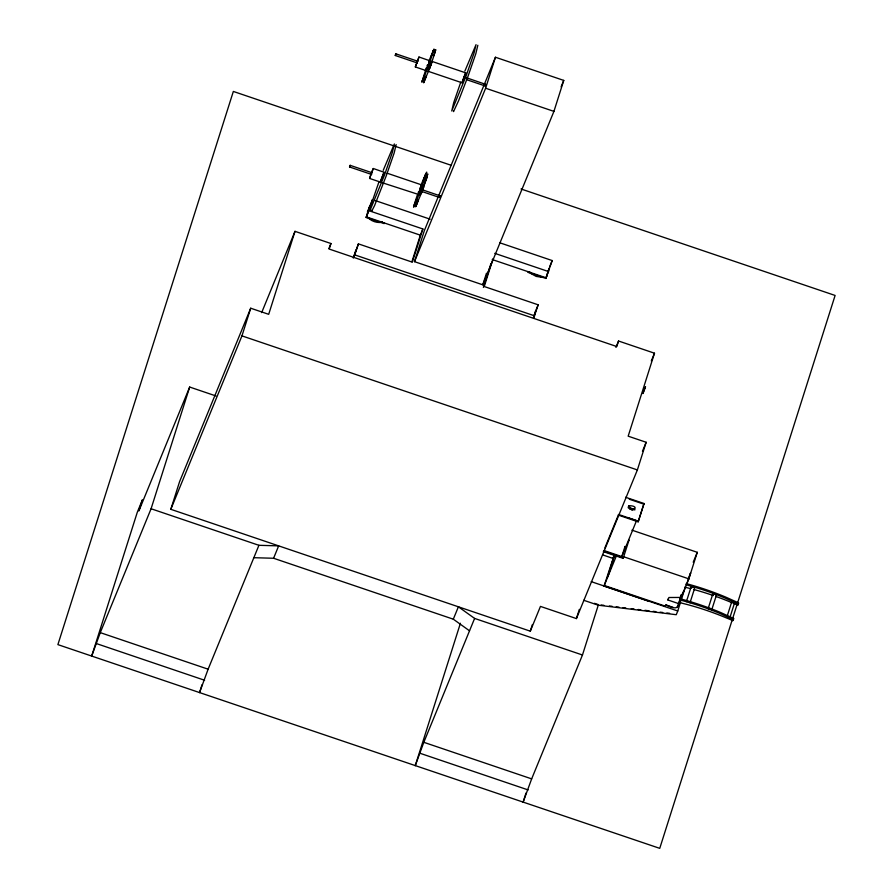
<?xml version="1.0" encoding="UTF-8"?>
<svg xmlns="http://www.w3.org/2000/svg" width="893" height="893" viewBox="0 0 893 893"><rect width="100%" height="100%" fill="white"/><g stroke="black" fill="none" stroke-linecap="round" stroke-linejoin="round"><path stroke-width="1.34" d="M689.999 602.831L694.564 588.442C694.564 586.902 689.496 586.321 691.651 588.063M711.71 609.952L716.275 595.575C716.253 594.28 711.933 593.309 713.027 594.972M729.882 617.454L727.393 616.192M729.983 617.342L734.537 602.965L732.93 601.871L731.758 602.306M371.689 174.492L349.554 166.98L349.721 166.411L350.168 165.339L372.303 172.829M417.422 63.001L395.275 55.489L395.454 54.919L395.889 53.837L418.024 61.338M373.274 168.587L369.602 178.444L380.385 182.094L384.057 172.249L373.252 168.487L371.577 172.449M418.996 57.096L415.334 66.953L426.117 70.603L428.272 65.345L429.779 60.746L418.973 56.996L415.334 66.953M423.918 81.073L423.662 82.826L430.85 65.301M418.214 194.373L382.182 182.708M422.489 191.705L439.423 197.453L440.037 195.813L421.797 189.606M466.916 79.778L485.156 85.962L485.747 84.388L463.612 76.798M380.686 180.844L380.385 182.094M431.475 61.784L430.928 63.503M420.134 188.144L420.235 187.463M417.31 195.12C401.872 241.512 440.93 136.562 420.849 185.51M427.323 175.608L427.245 175.307M189.684 387.049L138.873 510.93L142.378 499.868L137.299 512.258L91.689 656.087L100.273 632.635L151.084 508.753L189.684 387.049L215.983 395.967M170.809 509.311L179.582 481.651L250.71 308.219L268.693 314.314L295.003 231.332L330.957 243.521L329.204 249.058L616.784 346.54L618.548 341.014L654.491 353.204L628.17 436.175L646.152 442.269L637.379 469.93L576.409 618.581L540.455 606.403L530.297 631.172L170.809 509.311L241.947 335.88L250.71 308.219M202.041 684.73L199.53 692.644L208.125 669.192L258.925 545.31L278.661 545.869L273.582 558.259L253.846 557.701M353.282 258.066L358.417 243.878L412.343 262.162L422.869 228.965L368.943 210.692L366.152 217.501L384.124 223.596L384.381 222.971M366.152 217.501L369.657 206.439M353.539 257.452L355.883 250.073M369.914 205.814L366.409 216.887L420.335 235.16L422.869 228.965M353.896 257.418L358.417 243.878M368.943 210.692L372.459 199.63L367.38 212.009M411.907 261.716L420.335 235.16M414.497 261.66L424.32 230.684L495.448 57.252L563.751 80.403L553.928 111.379L482.789 284.822L414.497 261.66L485.625 88.228L495.448 57.252M482.789 284.822L486.484 273.202M483.381 287.412L490.96 263.524M493.081 258.657L484.24 286.53L538.166 304.814L533.634 318.354M533.422 317.774L534.974 312.851M528.176 271.718L527.919 272.343L545.891 278.437L549.016 268.603M533.679 317.149L535.621 311.01M549.273 267.978L546.148 277.812L492.222 259.539M545.891 278.437L552.198 260.555L499.723 242.762M460.42 623.258L415.223 765.759L423.818 742.306L474.607 618.425L458.388 606.805L453.309 619.184L469.528 630.815M530.297 631.172L532.384 624.587M576.409 618.581L579.334 609.372M525.999 793.084L523.064 802.316L531.659 778.875L582.47 654.993L598.254 605.197L676.247 614.708L677.776 610.991L591.244 581.656M603.646 551.048L623.414 557.745L623.158 558.371L603.389 551.662L603.824 550.49L621.796 556.585L636.53 520.664L627.545 517.616M625.569 497.245L644.02 503.507L638.406 521.211L638.149 521.825L618.38 515.127L618.559 514.569M681.426 595.028C678.446 609.093 677.765 610.232 665.877 604.929L665.363 606.168L604.26 585.462L614.261 555.033M613.223 558.013L614.049 555.413M607.173 578.084L614.451 555.122M608.189 575.605L614.652 555.234M621.796 556.585L625.033 546.371M623.158 558.371L629.029 540.053L628.772 540.667M638.149 521.825L644.02 503.507M665.877 604.929L673.065 607.374M678.691 603.635L667.908 599.984L668.277 598.801M677.173 607.352L679.763 599.895A150.582 73.728 17.6 0 1 720.506 613.714L733.242 619.552A2.657 1.295 17.6 0 1 732.829 620.59L724.078 616.963A150.504 73.695 17.6 0 0 687.9 604.695L678.747 602.373M679.93 598.656L681.169 594.727M667.908 599.984L668.924 597.506L681.236 597.439L682.922 592.126M677.698 611.058L680.7 601.77M681.538 599.136L685.277 587.159M686.996 583.263L688.682 577.95M688.525 579.546L690.624 572.904L689.106 576.621M681.236 597.439L688.849 578.854L697.277 552.309L631.909 530.152M686.404 601.603L690.97 587.226M708.116 608.736L712.681 594.358M727.103 616.371L731.668 601.994M732.673 620.657L733.175 619.485A2.657 1.295 17.6 0 0 733.6 618.447L720.852 612.609A150.582 73.728 17.6 0 0 680.109 598.79M733.32 603.288L737.585 605.164L737.931 604.059M733.175 619.418L733.533 618.313M737.585 605.164L737.73 605.097A2.657 1.295 17.6 0 0 738.165 604.059L738.444 602.82L725.763 597.116A150.214 73.55 17.6 0 0 707.959 590.295L703.405 588.744A150.225 73.561 17.6 0 0 686.181 583.609M424.376 80.493L423.963 81.989L424.476 80.883M426.195 76.195L424.767 80.169M429.767 67.355L429.354 68.85L430.471 66.216M418.426 193.636L419.163 191.482M416.395 204.787L415.982 206.283L418.214 200.49M422.958 187.798L423.282 186.816M421.786 191.649L421.373 193.145L422.489 190.499M381.01 179.85L381.411 178.678M426.307 68.147L426.575 67.366M427.903 64.508L427.323 66.149M427.144 67.187L426.117 70.603M433.485 55.623L433.764 54.841M431.096 64.497L431.799 62.287L430.984 64.039M418.326 192.441L418.594 191.66M425.503 179.906L425.782 179.125M427.111 176.267L426.53 177.908M423.115 188.791L423.706 186.67M371.086 173.744L369.602 178.444M379.112 181.435L372.046 201.896L370.059 210.29L384.436 175.251L392.373 152.346L394.36 143.952L383.209 170.351M426.061 68.694L421.864 82.212L429.053 64.698L434.009 49.048L428.83 61.215M428.997 64.742C432.167 55.377 425.224 73.907 428.673 65.602M424.644 79.711L425.28 78.004M430.069 65.959L430.526 64.676M434.511 53.613L435.404 50.644M430.035 66.573L430.672 64.854M430.794 65.345L435.806 49.651L435.315 50.466M421.016 189.026C424.208 179.582 417.254 198.179 420.692 189.896M416.674 204.006L416.975 203.157M460.788 82.123L453.722 102.595L451.735 110.978L466.113 75.938L474.049 53.044L476.036 44.65L464.885 71.038M422.088 190.242L422.545 188.97M422.054 190.868L423.528 187.05M422.813 189.64L427.825 173.945L427.334 174.749M463.556 78.093L462.061 82.792L427.914 71.217M643.976 390.219C640.069 401.683 648.497 379.19 644.3 389.359M349.799 166.198L350.156 165.328M349.911 166.109L349.554 166.98M381.88 177.406L382.36 176.111M427.602 65.915L428.082 64.609M422.869 189.595L415.602 206.785M439.669 196.672L440.026 195.79M439.78 196.572L439.445 197.409M485.401 85.17L485.736 84.344M485.513 85.081L485.178 85.918M624.955 546.884L624.642 547.789L624.988 547.007M427.2 65.658L427.513 64.832M434.389 53.122L434.991 51.593M429.109 68.482L429.589 67.254M419.018 191.303L418.415 192.832M420.101 188.903L421.775 184.94L387.115 173.197M464.036 76.798L464.505 75.57M421.898 189.517L422.378 188.289M426.407 177.417L426.72 176.591M426.207 178.767L425.604 180.308M421.128 192.776L421.608 191.548M382.829 174.883L383.264 173.8M426.396 68.549L426.687 67.823M433.585 56.013L433.875 55.299M425.593 77.178L425.883 76.463M417.611 201.472L417.902 200.758M261.66 312.628L295.003 231.332M328.858 248.634L330.957 243.521M423.784 185.577L426.832 178.142L425.035 177.528M561.117 86.833L563.751 80.403M549.664 266.75L552.198 260.555M535.365 311.624L538.166 304.814M615.924 347.399L618.548 341.014M651.321 360.939L654.491 353.204M642.469 451.244L646.152 442.269M604.874 547.934L618.023 515.853M618.38 515.127L618.637 514.502L638.406 521.211M611.705 563.773L611.962 563.159M604.26 585.462L616.427 555.781M693.214 562.222L697.277 552.309M428.986 62.309L429.779 60.746M422.445 80.85L424.61 74.811L422.266 81.218M428.327 70.402L428.685 69.554M464.94 74.499L465.711 72.846L431.553 61.26M420.703 193.848L420.078 195.266M395.867 53.87L395.275 55.489M383.622 172.952L384.057 172.249M462.061 82.792L465.711 72.846M418.136 194.897L421.775 184.94M382.304 221.788L381.88 222.279C377.047 223.217 371.287 221.218 367.994 217.568M628.203 506.923L628.292 507.883L630.692 509.378M734.537 602.965L733.644 603.155M686.538 601.469L687.99 601.458M708.238 608.602L709.689 608.591M629.855 508.195L629.933 508.965L632.166 509.769M542.765 277.41L536.18 276.406L530.308 273.191M628.639 506.777L629.286 506.744M632.077 509.791L633.104 509.445M601.168 604.985L603.902 605.32M609.383 605.979L612.118 606.314M616.215 606.816L618.961 607.151M623.057 607.653L625.792 607.988M631.273 608.646L634.008 608.981M638.115 609.484L640.85 609.819M644.958 610.321L649.055 610.823M653.163 611.325L655.897 611.649M660.005 612.151L662.74 612.486M666.848 612.989L669.583 613.324M684.797 587.159L690.523 588.599M631.876 509.077L630.525 508.552M631.15 509.557L634.956 509.847L634.365 508.463M485.625 88.228L553.928 111.379M451.077 165.261L233.341 91.443L57.889 644.623L659.748 848.35L835.111 295.449L521.021 188.97M375.082 200.512L430.18 219.198M494.767 253.344L548.693 271.617M354.912 254.94L534.65 315.876M241.947 335.88L637.379 469.93M629.264 499.209L643.764 504.121M623.493 556.707L688.849 578.854M602.641 554.888L613.123 558.449M603.724 585.975L648.631 601.201M594.526 603.322L598.433 604.65M583.754 600.286L598.254 605.197M151.084 508.753L258.925 545.31M474.607 618.425L582.47 654.993M273.582 558.259L453.309 619.184M100.273 632.635L208.125 669.192M423.818 742.306L531.659 778.875M96.768 643.697L204.609 680.254M420.302 753.368L528.154 789.937M710.169 608.725L711.598 609.562M732.238 602.831L728.989 601.469A150.504 73.695 17.6 0 0 715.661 596.357M738.087 603.925L725.417 598.221A150.582 73.728 17.6 0 0 685.824 584.714M688.916 601.782L689.887 602.44M738.444 602.82L738.511 602.954A2.657 1.295 17.6 0 1 738.087 604.003M477.833 45.264L475.846 53.647L467.91 76.552L458.667 100.552L453.532 111.592L453.376 110.944M396.157 144.566L394.17 152.96L386.234 175.854L374.602 205.513L371.856 210.893L371.7 210.257M529.694 271.751L529.761 272.41M693.961 589.525A150.504 73.695 17.6 0 1 713.395 595.564M431.33 56.159L433.708 49.874L431.33 56.159M414.24 205.323L416.618 199.039L414.24 205.323M423.349 180.442L425.727 174.168L423.349 180.442M628.705 505.684C633.316 512.995 640.46 505.617 628.705 505.684"/></g></svg>
